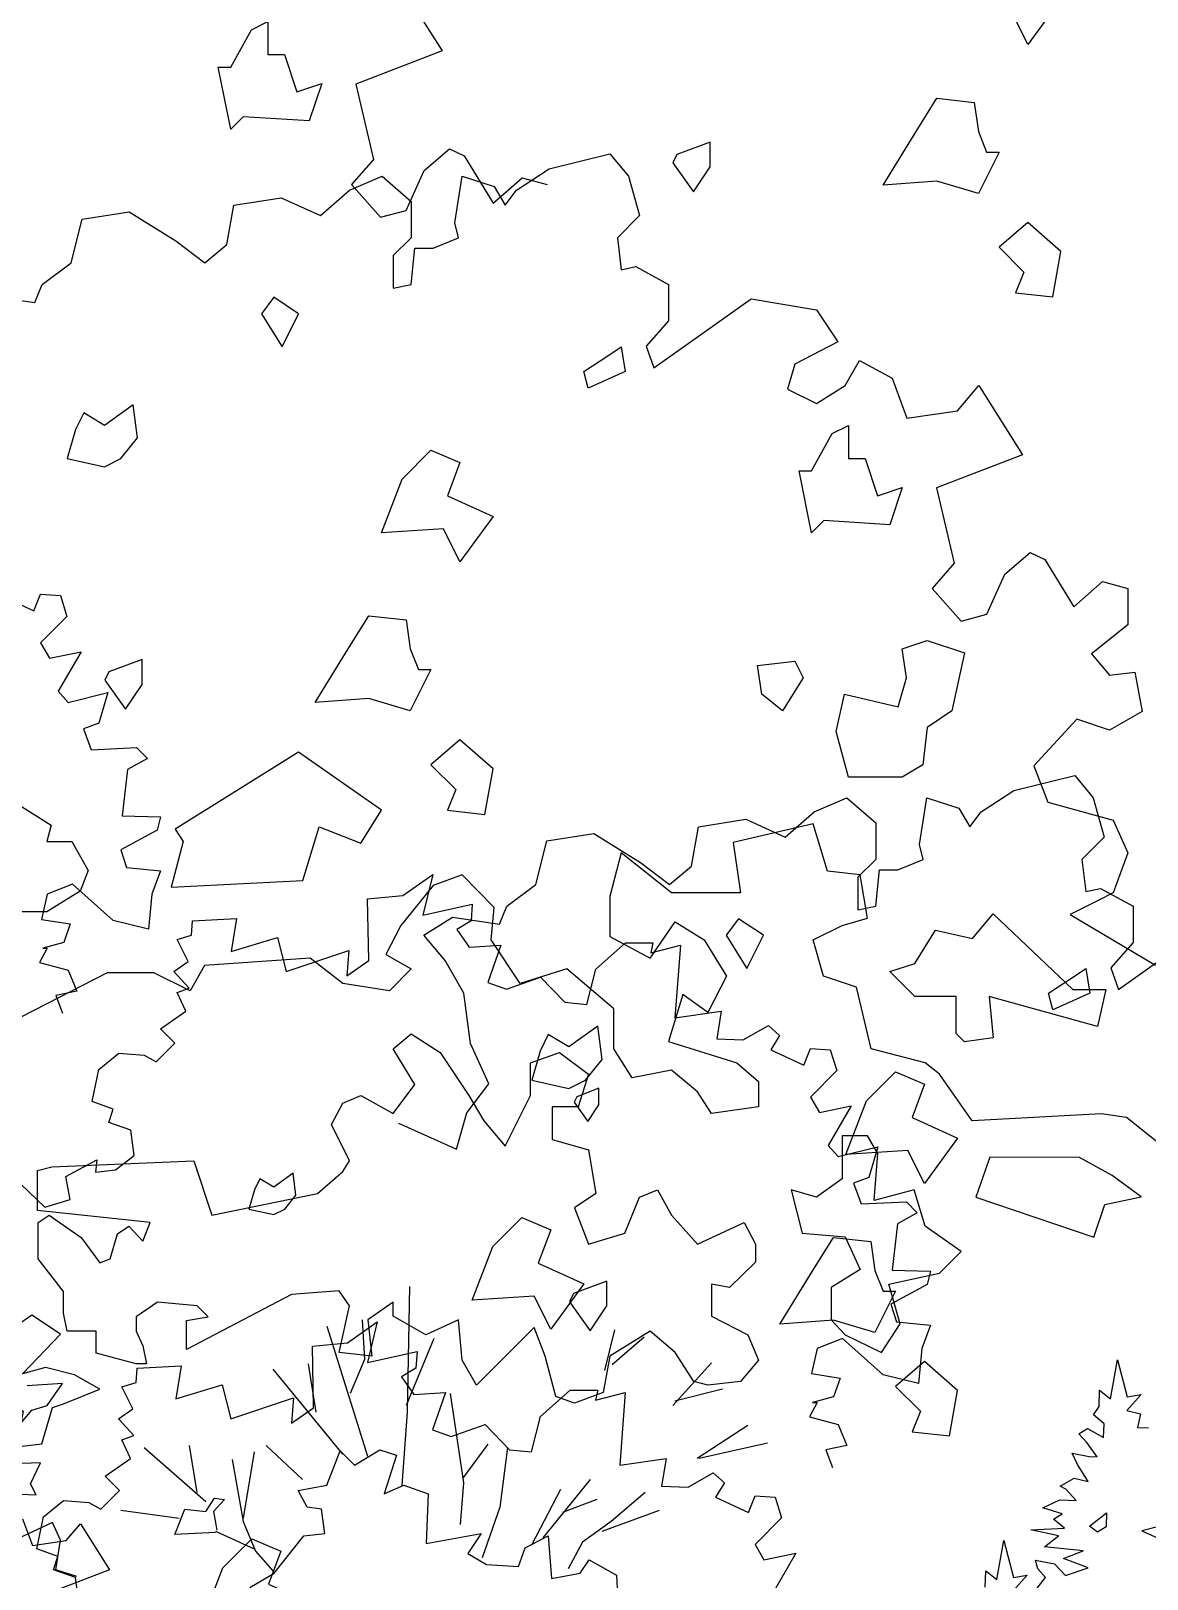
# Model space of a CAD drawing. Header units: inches. Extents: x -11 to 128, y 7 to 56.
# Drawn here: x 66.029 to 66.508, y 22.306 to 22.971 of the extents above; entities that cross this region are included whole.
import ezdxf

# ---------------------------------------------------------------- set-up
doc = ezdxf.new("R2010")
doc.units = ezdxf.units.IN
doc.header["$MEASUREMENT"] = 0
doc.layers.add('CAY', color=94, linetype='Continuous')
doc.layers.add('CAY-3', color=61, linetype='Continuous')
picture_1 = doc.add_image_def('image1.jpg', size_in_pixel=(1680, 1093))

# ---------------------------------------------------------------- blocks, each defined once
blk = doc.blocks.new('A$C76451831')
at = {"layer": 'CAY'}
for p, q in [((1479.9, 1929.8), (1538.3, 1944)), ((1538.3, 1944), (1555.9, 1922.7)), ((1448.6, 1909.2), (1479.9, 1929.8)), ((1288.9, 1909.2), (1320.1, 1922.7)), ((1320.1, 1922.7), (1347.8, 1898.6)), ((1389.7, 1877.9), (1396.8, 1922.7)), ((1396.8, 1922.7), (1427.4, 1912.7)), ((1427.4, 1912.7), (1438, 1895)), ((1555.9, 1922.7), (1566.6, 1885)), ((1178, 1895), (1223.4, 1902.1)), ((1223.4, 1902.1), (1261.1, 1885)), ((1261.1, 1885), (1288.9, 1909.2)), ((1347.8, 1898.6), (1347.8, 1863.8)), ((1438, 1895), (1448.6, 1909.2)), ((1033, 1881.5), (1077.8, 1888.5)), ((1077.8, 1888.5), (1122.6, 1860.8)), ((1171.5, 1857.3), (1178, 1895)), ((1566.6, 1885), (1545.3, 1863.8)), ((1022.3, 1839.6), (1033, 1881.5)), ((1393.2, 1863.8), (1389.7, 1877.9)), ((1122.6, 1860.8), (1150.3, 1839.6)), ((1150.3, 1839.6), (1171.5, 1857.3)), ((1347.8, 1863.8), (1330.7, 1846.6)), ((1347.8, 1818.9), (1351.4, 1853.7)), ((1351.4, 1853.7), (1369, 1853.7)), ((1369, 1853.7), (1393.2, 1863.8)), ((1545.3, 1863.8), (1548.9, 1833.1)), ((994.6, 1818.9), (1022.3, 1839.6)), ((1330.7, 1846.6), (1330.7, 1815.4)), ((1548.9, 1833.1), (1563, 1836)), ((1563, 1836), (1594.3, 1818.9)), ((915, 1791.2), (942.7, 1808.3)), ((942.7, 1808.3), (987.6, 1801.8)), ((987.6, 1801.8), (994.6, 1818.9)), ((1330.7, 1815.4), (1347.8, 1818.9)), ((1594.3, 1818.9), (1594.3, 1784.1)), ((1580.1, 1739.3), (1673.3, 1805.4)), ((935.7, 1767), (915, 1791.2)), ((1594.3, 1784.1), (1573, 1759.9)), ((953.4, 1735.8), (935.7, 1767)), ((1573, 1759.9), (1580.1, 1739.3)), ((959.8, 1687.4), (953.4, 1735.8)), ((977.5, 1649), (959.8, 1687.4)), ((956.3, 1621.3), (977.5, 1649)), ((946.3, 1586.5), (956.3, 1621.3)), ((890.9, 1611.3), (946.3, 1586.5)), ((3075.8, 1456.5), (3117.7, 1390.4)), ((3117.7, 1390.4), (3035.1, 1358.6)), ((3035.1, 1358.6), (3052.2, 1286.6)), ((5943, 1269.4), (5949.7, 1306.8)), ((5949.7, 1306.8), (5958.9, 1271.5)), ((3052.2, 1286.6), (3031, 1262.4)), ((5931.9, 1262.1), (5932.4, 1277.9)), ((5932.4, 1277.9), (5943, 1269.4)), ((5926.6, 1254.1), (5931.9, 1262.1)), ((5972.1, 1273.8), (5958.5, 1258.4)), ((5958.9, 1271.5), (5972.1, 1273.8)), ((5936.7, 1245.6), (5926.6, 1254.1)), ((5936.3, 1232.4), (5936.7, 1245.6)), ((5958.5, 1258.4), (5971.5, 1255.2)), ((5971.5, 1255.2), (5968.8, 1242.2)), ((5912.4, 1236), (5920.7, 1241.1)), ((5920.2, 1227.6), (5912.4, 1236)), ((5920.7, 1241.1), (5936.3, 1232.4)), ((5968.8, 1242.2), (5979.2, 1241.8)), ((5192.6, 1187), (5205.3, 1219.7)), ((5205.3, 1219.7), (5219, 1206)), ((5219, 1206), (5243.2, 1220.8)), ((5243.2, 1220.8), (5259.1, 1215.5)), ((5259.1, 1215.5), (5247.5, 1178.6)), ((5906.3, 1217.6), (5922.5, 1214.3)), ((5911.3, 1206.6), (5906.3, 1217.6)), ((5930.2, 1214.1), (5920.2, 1227.6)), ((5921.6, 1190.3), (5911.3, 1206.6)), ((5922.5, 1214.3), (5930.2, 1214.1)), ((5165.2, 1181.8), (5192.6, 1187)), ((5247.5, 1178.6), (5266.4, 1187)), ((5266.4, 1187), (5289.7, 1178.6)), ((5894.8, 1185.8), (5908.2, 1193.5)), ((5900.1, 1182.9), (5894.8, 1185.8)), ((5908.2, 1193.5), (5921.6, 1190.3)), ((5173.6, 1165.9), (5165.2, 1181.8)), ((5289.7, 1178.6), (5287.5, 1131.1)), ((5878.2, 1165.1), (5894.3, 1172.7)), ((5894.3, 1172.7), (5910.1, 1172.2)), ((5910.1, 1172.2), (5900.1, 1182.9)), ((5187.3, 1163.8), (5173.6, 1165.9)), ((5190.5, 1140.6), (5187.3, 1163.8)), ((5896.6, 1159.5), (5878.2, 1165.1)), ((5888.2, 1154.3), (5896.6, 1159.5)), ((4901.2, 1154.7), (4910.7, 1129.1)), ((4942.9, 1133.8), (4956.7, 1149.9)), ((4956.7, 1149.9), (4984.6, 1105.9)), ((5866.6, 1144.2), (5898.8, 1145.8)), ((5893.1, 1138.3), (5866.6, 1144.2)), ((5898.8, 1145.8), (5888.2, 1154.3)), ((5991.8, 1148), (5973, 1143.2)), ((5973, 1143.2), (5991.3, 1134.9)), ((4910.7, 1129.1), (4942.9, 1133.8)), ((5142, 1102.7), (5170.5, 1138.5)), ((5170.5, 1138.5), (5190.5, 1140.6)), ((5287.5, 1131.1), (5340.3, 1140.6)), ((5340.3, 1140.6), (5327.6, 1121.6)), ((5376.1, 1109), (5382.5, 1126.9)), ((5382.5, 1126.9), (5404.6, 1138.5)), ((5404.6, 1138.5), (5407.8, 1097.4)), ((5879.6, 1127.9), (5893.1, 1138.3)), ((5916.6, 1123.9), (5879.6, 1127.9)), ((5327.6, 1121.6), (5345.5, 1111.1)), ((5435.2, 1102.7), (5443.6, 1115.3)), ((5443.6, 1115.3), (5470, 1100.6)), ((5871, 1115), (5889.4, 1111.7)), ((5873.4, 1106.8), (5871, 1115)), ((5889.4, 1111.7), (5899.9, 1100.4)), ((5897.8, 1116.8), (5916.6, 1123.9)), ((5921.5, 1107.8), (5897.8, 1116.8)), ((4984.6, 1105.9), (4929.6, 1084.7)), ((5118.8, 1089), (5142, 1102.7)), ((5345.5, 1111.1), (5376.1, 1109)), ((5407.8, 1097.4), (5435.2, 1102.7)), ((5470, 1100.6), (5471.1, 1075.2)), ((5872.8, 1088.2), (5880.8, 1098.4)), ((5880.8, 1098.4), (5873.4, 1106.8)), ((5899.9, 1100.4), (5921.5, 1107.8))]:
    blk.add_line(p, q, dxfattribs=at)
for points in [[(4880.5, 2038.4), (4912.1, 2023.7), (4918.4, 2039.5), (4937.4, 2038.4), (4943.7, 2018.4), (4918.4, 1993.1), (4926.9, 1978.3), (4957.4, 1984.6), (4935.3, 1946.7), (4944.8, 1936.1), (4982.8, 1945.6), (4974.3, 1916.1), (4959.6, 1910.8), (4966.9, 1890.8), (5010.2, 1892.9), (5020.7, 1882.3), (5001.7, 1871.8), (4996.5, 1827.5), (5033.4, 1826.4), (5030.2, 1813.8), (4995.4, 1794.8), (5000.7, 1777.9), (5033.4, 1774.7), (5024.9, 1752.6), (5021.8, 1718.9), (4988, 1727.3), (4949, 1762.1), (4924.8, 1752.6), (4919.5, 1728.3), (4946.9, 1724.1), (4940.6, 1706.2), (4920.5, 1700.9), (4924.8, 1700.9), (4917.4, 1687.2), (4944.8, 1679.8), (4953.2, 1659.8), (4933.2, 1655.6), (4939.5, 1638.7)], [(4953.2, 1099.5), (4933.2, 1105.8), (4937.4, 1134.3), (4930, 1151.2), (4896.3, 1135.4)], [(4891, 1178.6), (4914.2, 1177.5), (4908.9, 1188.1), (4918.4, 1208.1), (4882.5, 1207.1)], [(4884.7, 1228.2), (4910, 1258.8), (4924.7, 1263), (4939.5, 1284.1), (4905.7, 1282)], [(4901.5, 1293.6), (4937.4, 1331.5), (4910, 1349.5), (4896.3, 1340)], [(4899.4, 1475), (4922.6, 1452.8), (4946.9, 1460.2), (4942.7, 1482.3), (4972.2, 1498.2), (4971.1, 1486.6), (4990.1, 1488.7), (5008, 1502.4), (5004.9, 1526.6), (4983.8, 1534), (4988, 1546.7), (4968, 1554.1), (4974.3, 1584.7), (4993.3, 1600.5), (5017.5, 1598.4), (5029.1, 1592), (5047.1, 1610), (5033.4, 1623.7), (5057.6, 1640.6), (5049.2, 1658.5), (5060.8, 1662.7), (5046, 1678.5), (5059.7, 1688), (5049.2, 1709.1), (5062.9, 1713.3), (5063.9, 1727), (5106.1, 1729.1), (5100.9, 1697.5), (5145.2, 1711.2), (5153.6, 1678.5), (5213.7, 1698.6), (5211.6, 1674.3), (5232.7, 1689.1), (5231.6, 1748.1), (5265.4, 1751.3), (5293.9, 1771.3), (5284.4, 1732.3), (5331.8, 1742.9), (5330.8, 1727), (5317.1, 1718.6), (5328.7, 1701.7), (5359.3, 1703.8), (5346.6, 1668), (5364.5, 1661.6), (5397.2, 1673.2), (5420.4, 1649), (5441.5, 1646.9), (5450, 1680.6), (5478.4, 1705.9), (5504.8, 1705.9), (5502.7, 1696.5), (5531.2, 1703.8), (5525.9, 1634.2), (5570.2, 1640.6), (5566, 1614.2), (5591.3, 1613.1), (5615.5, 1626.8), (5626.1, 1617.3), (5617.7, 1603.6), (5649.3, 1588.9), (5655.6, 1604.7), (5674.6, 1603.6), (5680.9, 1583.6), (5655.6, 1558.3), (5664.1, 1543.5), (5694.7, 1549.8), (5672.5, 1511.9), (5682, 1501.3), (5720, 1510.8), (5711.5, 1481.3), (5696.8, 1476), (5704.1, 1456), (5747.4, 1458.1), (5757.9, 1447.5), (5738.9, 1437), (5733.7, 1392.7), (5770.6, 1391.6), (5767.4, 1379), (5732.6, 1360), (5737.9, 1343.1), (5770.6, 1340), (5762.2, 1317.8), (5759, 1284.1), (5725.2, 1292.5), (5686.2, 1327.3), (5662, 1317.8), (5656.7, 1293.6), (5684.1, 1289.3), (5677.8, 1271.4), (5657.7, 1266.1), (5662, 1266.1), (5654.6, 1252.4), (5682, 1245), (5690.4, 1225), (5670.4, 1220.8), (5676.7, 1203.9)], [(584.8, 1152.1), (581.7, 1176.4), (560.6, 1183.8), (564.8, 1196.4), (544.7, 1203.8), (551.1, 1234.4), (570.1, 1250.2), (594.3, 1248.1), (605.9, 1241.8), (623.8, 1259.7), (610.1, 1273.4), (634.4, 1290.3), (625.9, 1308.2), (637.6, 1312.5), (622.8, 1328.3), (636.5, 1337.8), (625.9, 1358.9), (639.7, 1363.1), (640.7, 1376.8), (682.9, 1378.9), (677.6, 1347.3), (721.9, 1361), (730.4, 1328.3), (790.5, 1348.3), (788.4, 1324.1), (809.5, 1338.8), (808.4, 1397.9), (842.2, 1401.1), (870.6, 1421.1), (861.1, 1382.1), (908.6, 1392.6), (907.6, 1376.8), (893.8, 1368.4), (905.4, 1351.5), (936, 1353.6), (923.4, 1317.7), (941.3, 1311.4), (974, 1323), (997.2, 1298.7), (1018.3, 1296.6), (1026.7, 1330.4), (1055.2, 1355.7), (1081.6, 1355.7), (1079.5, 1346.2), (1107.9, 1353.6), (1102.7, 1284), (1147, 1290.3), (1142.7, 1263.9), (1168.1, 1262.9), (1192.3, 1276.6), (1202.9, 1267.1), (1194.4, 1253.4), (1226.1, 1238.6), (1232.4, 1254.5), (1251.4, 1253.4), (1257.7, 1233.4), (1232.4, 1208), (1240.8, 1193.3), (1271.4, 1199.6), (1249.3, 1161.6)], [(5271.7, 1376.9), (5269.6, 1256.6), (5264.3, 1187)], [(5192.6, 1338.9), (5231.6, 1214.5)], [(5226.4, 1345.2), (5228.5, 1307.3), (5214.8, 1274.6)], [(5467.9, 1335.7), (5458.4, 1296.7)], [(5294.9, 1327.3), (5268.6, 1263)], [(5496.4, 1328.4), (5465.8, 1302)], [(5560.7, 1304.1), (5523.8, 1263)], [(5140.9, 1297.8), (5207.4, 1216.6)], [(5174.7, 1303.1), (5182.1, 1256.6)], [(5310.7, 1274.6), (5323.4, 1189.1), (5320.2, 1149.1)], [(5571.3, 1278.8), (5525.9, 1267.2)], [(5595.5, 1244), (5547, 1212.3)], [(5017.5, 1222.9), (5076.6, 1171.2)], [(5060.8, 1225), (5068.2, 1179.7)], [(5123, 1218.7), (5112.5, 1155.4)], [(5134.6, 1225), (5169.4, 1192.3)], [(5346.6, 1226.1), (5322.3, 1193.4)], [(5365.6, 1222.9), (5358.2, 1165.9), (5341.3, 1117.4)], [(5614.5, 1227.1), (5549.1, 1212.3)], [(1452.6, 1167.1), (1453.1, 1182.9), (1463.7, 1174.4), (1470.5, 1211.8), (1479.7, 1176.6), (1492.9, 1178.8), (1479.2, 1163.4)], [(5101.9, 1211.3), (5112.5, 1152.2), (5124.1, 1123.8), (5140.9, 1104.8)], [(5444.7, 1192.3), (5399.3, 1136.4)], [(5086.1, 1141.7), (5047.1, 1139.6), (5056.6, 1163.8), (5076.6, 1161.7), (5085, 1174.4), (5094.5, 1173.3), (5084, 1161.7), (5087.2, 1143.8)], [(5416.2, 1182.8), (5388.8, 1130.1)], [(5451, 1173.3), (5418.3, 1160.7)], [(5497.4, 1179.7), (5464.7, 1152.2), (5437.3, 1132.2), (5423.6, 1106.9)], [(4995.4, 1162.8), (5051.3, 1155.4)], [(5456.3, 1142.7), (5511.1, 1162.8)], [(5086.1, 1142.7), (5123, 1125.9)]]:
    blk.add_lwpolyline(points, dxfattribs=at)
for points in [[(1240.2, 1791.1), (1216.4, 1806.9), (1204.5, 1791.1), (1224.3, 1759.4)], [(1537.1, 1751.5), (1548.9, 1759.4), (1552.9, 1735.6), (1517.3, 1719.8), (1513.3, 1735.6)], [(1085.8, 1672.3), (1081.8, 1704), (1054.1, 1684.2), (1034.3, 1696), (1026.4, 1680.2), (1018.5, 1652.5), (1054.1, 1644.6), (1069.9, 1652.5)], [(1339.1, 1632.7), (1366.8, 1660.4), (1394.5, 1648.5), (1382.7, 1616.8), (1426.2, 1597), (1394.5, 1553.5), (1378.7, 1585.2), (1319.3, 1581.2)], [(5431.9, 1558.7), (5429.3, 1553.4), (5442.5, 1535), (5453, 1550.8), (5453, 1566.7)], [(1287.7, 1470.3), (1307.5, 1502), (1343.1, 1498), (1347, 1470.3), (1355, 1450.5), (1366.8, 1450.5), (1347, 1410.9), (1307.5, 1422.8), (1256, 1418.8)], [(3623.3, 1475.7), (3651, 1503.4), (3678.7, 1491.5), (3666.8, 1459.8), (3710.3, 1440), (3678.7, 1396.5), (3662.8, 1428.1), (3603.5, 1424.2)], [(5162.8, 1464.3), (5160.2, 1485.4), (5141.7, 1472.2), (5128.5, 1480.1), (5123.3, 1469.6), (5118, 1451.1), (5141.7, 1445.8), (5152.3, 1451.1)], [(1058.5, 1448.2), (1054.5, 1440.3), (1074.3, 1412.6), (1090.2, 1436.3), (1090.2, 1460.1)], [(5351.5, 1415.3), (5379.2, 1443), (5406.9, 1431.1), (5395, 1399.4), (5438.6, 1379.6), (5406.9, 1336.1), (5391, 1367.8), (5331.7, 1363.8)], [(2935.2, 1410.5), (2951, 1418.5), (2951, 1386.8), (2966.9, 1386.8), (2978.8, 1351.1), (3002.5, 1359.1), (2990.6, 1323.4), (2927.3, 1327.4), (2915.4, 1315.5), (2903.5, 1374.9), (2915.4, 1374.9)], [(1418.3, 1311.9), (1426.2, 1355.4), (1394.5, 1383.2), (1366.8, 1359.4), (1390.6, 1335.6), (1382.7, 1315.8)], [(3571.8, 1313.3), (3591.6, 1345), (3627.2, 1341), (3631.2, 1313.3), (3639.1, 1293.5), (3651, 1293.5), (3631.2, 1253.9), (3591.6, 1265.8), (3540.1, 1261.8)], [(3342.6, 1291.2), (3338.7, 1283.3), (3358.5, 1255.6), (3374.3, 1279.3), (3374.3, 1303.1)], [(3702.4, 1154.9), (3710.3, 1198.4), (3678.7, 1226.2), (3651, 1202.4), (3674.7, 1178.6), (3666.8, 1158.8)], [(722.8, 1185.8), (750.5, 1213.5), (778.2, 1201.7), (766.3, 1170), (809.9, 1150.2), (778.2, 1106.6), (762.4, 1138.3), (703, 1134.3)], [(5922.9, 1147.7), (5939.2, 1160.3), (5938.7, 1147.1), (5930.4, 1142)]]:
    blk.add_lwpolyline(points, close=True, dxfattribs=at)
at = {"layer": 'CAY-3'}
for p, q in [((3100.6, 1276), (3124.7, 1296.6)), ((3124.7, 1296.6), (3138.9, 1290.1)), ((3138.9, 1290.1), (3166.6, 1244.7)), ((3220.2, 1277.6), (3278.5, 1291.8)), ((3278.5, 1291.8), (3296.2, 1270.6)), ((3083.5, 1237.6), (3100.6, 1276)), ((3188.9, 1257), (3220.2, 1277.6)), ((3029.1, 1257), (3060.4, 1270.6)), ((3031, 1262.4), (3058.7, 1231.2)), ((3060.4, 1270.6), (3088.1, 1246.4)), ((3130, 1225.7), (3137, 1270.6)), ((3137, 1270.6), (3167.7, 1260.5)), ((3166.6, 1244.7), (3194.3, 1268.9)), ((3167.7, 1260.5), (3178.3, 1242.8)), ((3194.3, 1268.9), (3218.5, 1262.4)), ((3296.2, 1270.6), (3306.9, 1232.8)), ((2918.3, 1242.8), (2963.7, 1249.9)), ((2963.7, 1249.9), (3001.4, 1232.8)), ((3001.4, 1232.8), (3029.1, 1257)), ((3088.1, 1246.4), (3088.1, 1211.6)), ((3178.3, 1242.8), (3188.9, 1257)), ((2773.2, 1229.3), (2818.1, 1236.4)), ((2818.1, 1236.4), (2862.9, 1208.6)), ((2911.8, 1205.1), (2918.3, 1242.8)), ((3058.7, 1231.2), (3083.5, 1237.6)), ((3306.9, 1232.8), (3285.6, 1211.6)), ((2762.6, 1187.4), (2773.2, 1229.3)), ((3133.5, 1211.6), (3130, 1225.7)), ((2862.9, 1208.6), (2890.6, 1187.4)), ((2890.6, 1187.4), (2911.8, 1205.1)), ((3088.1, 1211.6), (3071, 1194.5)), ((3088.1, 1166.8), (3091.6, 1201.6)), ((3091.6, 1201.6), (3109.3, 1201.6)), ((3109.3, 1201.6), (3133.5, 1211.6)), ((3285.6, 1211.6), (3289.2, 1180.9)), ((2734.9, 1166.8), (2762.6, 1187.4)), ((3071, 1194.5), (3071, 1163.2)), ((3289.2, 1180.9), (3303.3, 1183.9)), ((3303.3, 1183.9), (3334.6, 1166.8)), ((2683, 1156.1), (2727.8, 1149.6)), ((2727.8, 1149.6), (2734.9, 1166.8)), ((3071, 1163.2), (3088.1, 1166.8)), ((3334.6, 1166.8), (3334.6, 1131.9)), ((3320.4, 1087.1), (3413.6, 1153.2)), ((3413.6, 1153.2), (3476.1, 1142.6)), ((3476.1, 1142.6), (3496.7, 1111.9)), ((3334.6, 1131.9), (3313.3, 1107.8)), ((3496.7, 1111.9), (3455.4, 1090.7)), ((3313.3, 1107.8), (3320.4, 1087.1)), ((3455.4, 1090.7), (3448.4, 1066.5)), ((3503.8, 1070), (3517.3, 1094.2)), ((3517.3, 1094.2), (3548.6, 1077.1)), ((3476.1, 1052.9), (3503.8, 1070)), ((3548.6, 1077.1), (3562.7, 1038.8)), ((3611.1, 1045.8), (3631.7, 1070)), ((3631.7, 1070), (3673.6, 1003.9)), ((3448.4, 1066.5), (3476.1, 1052.9)), ((3562.7, 1038.8), (3611.1, 1045.8)), ((3673.6, 1003.9), (3591, 972.1)), ((3591, 972.1), (3608.1, 900.1)), ((3656.5, 889.5), (3680.7, 910.2)), ((3680.7, 910.2), (3694.8, 903.7)), ((3608.1, 900.1), (3586.9, 875.9)), ((3639.4, 851.2), (3656.5, 889.5)), ((3694.8, 903.7), (3722.5, 858.3)), ((3586.9, 875.9), (3614.6, 844.7)), ((3722.5, 858.3), (3750.2, 882.4)), ((3750.2, 882.4), (3774.4, 875.9)), ((3774.4, 875.9), (3774.4, 841.1)), ((3614.6, 844.7), (3639.4, 851.2)), ((3774.4, 841.1), (3739.6, 813.4)), ((3739.6, 813.4), (3756.7, 792.8)), ((3756.7, 792.8), (3780.9, 795.7)), ((3780.9, 795.7), (3788, 758)), ((3788, 758), (3756.7, 740.3)), ((3725.5, 750.9), (3684.2, 706.1)), ((3756.7, 740.3), (3725.5, 750.9)), ((3684.2, 706.1), (3697.8, 671.3)), ((3697.8, 671.3), (3760.3, 654.2)), ((3760.3, 654.2), (3774.4, 622.9)), ((3473.1, 650.6), (3396.5, 632.9)), ((3486.7, 605.2), (3473.1, 650.6)), ((3289.2, 622.9), (3278.5, 581)), ((3337.5, 584.6), (3289.2, 622.9)), ((3396.5, 632.9), (3403.5, 584.6)), ((3774.4, 622.9), (3760.3, 584.6)), ((3137, 601.7), (3109.3, 591.6)), ((3167.7, 570.4), (3137, 601.7)), ((3517.9, 601.7), (3486.7, 605.2)), ((3525, 560.4), (3517.9, 601.7)), ((3109.3, 591.6), (3078.1, 553.3)), ((3278.5, 581), (3278.5, 542.7)), ((3403.5, 584.6), (3337.5, 584.6)), ((3760.3, 584.6), (3746.7, 577.5)), ((3164.8, 539.7), (3167.7, 570.4)), ((3746.7, 577.5), (3719, 563.9)), ((3719, 563.9), (3800.7, 515.2)), ((3078.1, 553.3), (3063.9, 525.6)), ((3316.9, 522), (3341, 556.8)), ((3341, 556.8), (3368.8, 539.7)), ((3473.1, 539.7), (3500.8, 553.3)), ((3500.8, 553.3), (3525, 560.4)), ((3192.5, 497.8), (3164.8, 539.7)), ((3278.5, 542.7), (3316.9, 522)), ((3368.8, 539.7), (3390, 504.9)), ((3483.1, 504.9), (3473.1, 539.7)), ((2991.4, 522), (2890.2, 514.9)), ((3022.7, 497.8), (2991.4, 522)), ((3063.9, 525.6), (3088.1, 512)), ((2797, 507.9), (2685, 450.4)), ((2841.8, 507.9), (2797, 507.9)), ((2876.6, 490.8), (2841.8, 507.9)), ((2890.2, 514.9), (2876.6, 490.8)), ((3088.1, 512), (3067.5, 490.8)), ((3237.3, 512), (3192.5, 497.8)), ((3282.1, 473.7), (3237.3, 512)), ((3390, 504.9), (3372.3, 470.1)), ((3514.4, 494.3), (3483.1, 504.9)), ((3067.5, 490.8), (3022.7, 497.8)), ((3528.5, 435.3), (3514.4, 494.3)), ((3348.1, 487.2), (3334.6, 442.4)), ((3372.3, 470.1), (3348.1, 487.2)), ((3282.1, 435.3), (3282.1, 473.7)), ((3071, 435.3), (3088.1, 449.5)), ((3088.1, 449.5), (3115.8, 431.8)), ((3091.6, 401.1), (3071, 435.3)), ((3115.8, 431.8), (3143.5, 390.5)), ((3202.5, 421.8), (3230.2, 431.8)), ((3230.2, 431.8), (3257.9, 411.1)), ((3299.8, 407.6), (3282.1, 435.3)), ((3334.6, 442.4), (3400, 421.8)), ((3580.4, 421.8), (3528.5, 435.3)), ((3202.5, 390.5), (3202.5, 421.8)), ((3400, 421.8), (3420.6, 404.1)), ((3594, 411.1), (3580.4, 421.8)), ((3071, 373.4), (3091.6, 401.1)), ((3257.9, 411.1), (3247.9, 379.9)), ((3337.5, 414.7), (3299.8, 407.6)), ((3362.3, 394), (3337.5, 414.7)), ((3420.6, 404.1), (3420.6, 379.9)), ((3625.2, 366.3), (3594, 411.1)), ((3022.7, 383.4), (3039.8, 390.5)), ((3039.8, 390.5), (3071, 373.4)), ((3143.5, 390.5), (3157.7, 366.3)), ((3178.3, 342.1), (3202.5, 390.5)), ((3375.8, 373.4), (3362.3, 394)), ((3012, 362.8), (3022.7, 383.4)), ((3223.1, 379.9), (3223.1, 348.6)), ((3247.9, 379.9), (3223.1, 379.9)), ((3420.6, 379.9), (3375.8, 373.4)), ((3748.8, 373.1), (3625.2, 366.3)), ((3773, 369.5), (3748.8, 373.1)), ((3029.1, 328), (3012, 362.8)), ((3157.7, 366.3), (3178.3, 342.1)), ((3807.8, 341.8), (3773, 369.5)), ((3223.1, 348.6), (3257.9, 338.6)), ((2744, 322.4), (2880.2, 328)), ((2880.2, 328), (2897.3, 276)), ((3022.7, 317.9), (3029.1, 328)), ((3257.9, 338.6), (3265, 296.7)), ((2730.4, 318.9), (2744, 322.4)), ((2730.4, 280.5), (2730.4, 318.9)), ((2998.5, 296.7), (3022.7, 317.9)), ((2897.3, 276), (2998.5, 296.7)), ((3265, 296.7), (3244.4, 283.1)), ((3306.9, 293.2), (3323.9, 300.2)), ((3323.9, 300.2), (3337.5, 276.1)), ((3244.4, 283.1), (3257.9, 248.3)), ((3292.7, 259), (3306.9, 293.2)), ((2838.3, 269), (2730.4, 280.5)), ((2731, 269), (2741.6, 276)), ((2731, 234.2), (2731, 269)), ((2741.6, 276), (2772.3, 254.8)), ((2831.2, 251.3), (2838.3, 269)), ((3337.5, 276.1), (3362.3, 248.3)), ((3362.3, 248.3), (3407.1, 269)), ((3407.1, 269), (3417.7, 248.3)), ((2772.3, 254.8), (2790, 230.6)), ((2800, 234.2), (2807.1, 258.3)), ((2807.1, 258.3), (2817.7, 265.4)), ((2817.7, 265.4), (2831.2, 251.3)), ((3257.9, 248.3), (3292.7, 259)), ((3417.7, 248.3), (3417.7, 231.2)), ((2755.2, 202.9), (2731, 234.2)), ((2790, 230.6), (2800, 234.2)), ((3417.7, 231.2), (3392.9, 207)), ((3375.8, 210), (3375.8, 179.3)), ((3392.9, 207), (3375.8, 210)), ((2755.2, 182.3), (2755.2, 202.9)), ((2845.4, 192.9), (2824.7, 178.7)), ((2883.1, 189.3), (2845.4, 192.9)), ((2973.7, 200), (2873.1, 147.5)), ((3019.1, 203.5), (2973.7, 200)), ((3029.1, 189.3), (3019.1, 203.5)), ((3071, 192.9), (3046.8, 175.8)), ((3071, 179.3), (3071, 192.9)), ((2758.7, 165.1), (2755.2, 182.3)), ((2824.7, 178.7), (2824.7, 165.1)), ((2873.1, 175.2), (2893.7, 178.7)), ((2893.7, 178.7), (2883.1, 189.3)), ((3019.1, 144.5), (3029.1, 189.3)), ((3102.3, 161.6), (3071, 179.3)), ((3375.8, 179.3), (3410.6, 161.6)), ((2786.4, 165.1), (2758.7, 165.1)), ((2786.4, 143.9), (2786.4, 165.1)), ((2824.7, 165.1), (2831.2, 151)), ((2873.1, 147.5), (2873.1, 175.2)), ((3046.8, 175.8), (3050.4, 141)), ((3133.5, 175.8), (3102.3, 161.6)), ((3137, 137.4), (3133.5, 175.8)), ((3206, 168.7), (3181.9, 144.5)), ((3216.6, 141), (3206, 168.7)), ((3316.9, 165.2), (3278.5, 141)), ((3341, 144.5), (3316.9, 165.2)), ((2831.2, 151), (2834.8, 133.9)), ((3410.6, 161.6), (3420.6, 137.4)), ((2824.7, 133.9), (2786.4, 143.9)), ((2834.8, 133.9), (2824.7, 133.9)), ((3050.4, 141), (3019.1, 144.5)), ((3150.6, 113.3), (3137, 137.4)), ((3181.9, 144.5), (3150.6, 113.3)), ((3226.7, 102.6), (3216.6, 141)), ((3278.5, 141), (3272.1, 106.2)), ((3358.7, 116.8), (3341, 144.5)), ((3420.6, 137.4), (3403.5, 116.8)), ((3272.1, 106.2), (3244.4, 96.1)), ((3372.3, 113.3), (3358.7, 116.8)), ((3403.5, 116.8), (3372.3, 113.3)), ((3244.4, 96.1), (3226.7, 102.6))]:
    blk.add_line(p, q, dxfattribs=at)
for points in [[(2980.4, 1138.9), (2956.7, 1154.8), (2944.8, 1138.9), (2964.6, 1107.2)], [(3277.4, 1099.3), (3289.2, 1107.2), (3293.2, 1083.5), (3257.6, 1067.6), (3253.6, 1083.5)], [(2826, 1020.1), (2822.1, 1051.8), (2794.4, 1032), (2774.6, 1043.9), (2766.7, 1028), (2758.7, 1000.3), (2794.4, 992.4), (2810.2, 1000.3)], [(3491.1, 1024.1), (3507, 1032), (3507, 1000.3), (3522.8, 1000.3), (3534.7, 964.7), (3558.4, 972.6), (3546.6, 936.9), (3483.2, 940.9), (3471.3, 929), (3459.5, 988.4), (3471.3, 988.4)], [(3079.4, 980.5), (3107.1, 1008.2), (3134.8, 996.3), (3123, 964.7), (3166.5, 944.9), (3134.8, 901.3), (3119, 933), (3059.6, 929)], [(3027.9, 818.1), (3047.7, 849.8), (3083.4, 845.8), (3087.3, 818.1), (3095.2, 798.3), (3107.1, 798.3), (3087.3, 758.7), (3047.7, 770.6), (2996.3, 766.6)], [(3495.1, 738.9), (3503, 774.6), (3554.5, 762.7), (3562.4, 790.4), (3558.4, 818.1), (3582.2, 826), (3617.8, 814.2), (3605.9, 758.7), (3582.2, 742.9), (3578.2, 707.2), (3558.4, 695.3), (3507, 695.3)], [(2798.8, 796), (2794.8, 788.1), (2814.6, 760.4), (2830.5, 784.1), (2830.5, 807.9)], [(3423.8, 774.6), (3419.9, 802.3), (3455.5, 806.2), (3463.4, 790.4), (3443.6, 758.7)], [(3158.6, 659.7), (3166.5, 703.3), (3134.8, 731), (3107.1, 707.2), (3130.9, 683.5), (3123, 663.7)], [(3039.8, 632), (3059.6, 663.7), (2980.4, 719.1), (2862.1, 645.5), (2870, 633.6), (2858.2, 590.1), (2984.4, 596.3), (3000.2, 647.8)], [(2739.4, 633.6), (2763.2, 633.6), (2779, 605.9), (2771.1, 586.1), (2739.4, 566.3), (2691.9, 566.3), (2672.1, 590.1), (2668.1, 617.8), (2699.8, 617.8), (2703.8, 641.6), (2711.7, 669.3), (2743.4, 649.5)], [(3570.3, 517.1), (3590.1, 548.8), (3625.7, 540.9), (3645.5, 564.6), (3721.6, 492.2), (3753.2, 492.2), (3745.3, 456.6), (3641.6, 485.4), (3645.5, 445.8), (3617.8, 441.9), (3609.9, 449.8), (3609.9, 485.4), (3570.3, 485.4), (3546.6, 509.2)], [(3535, 335), (3525, 352.1), (3500.8, 352.1), (3500.8, 310.9), (3476.1, 293.2), (3451.9, 300.2), (3462.5, 259), (3503.8, 255.4), (3517.9, 224.1), (3490.2, 207), (3490.2, 175.8), (3503.8, 161.6), (3538.6, 144.5), (3556.3, 172.2), (3545.6, 210), (3594, 220.6), (3614.6, 241.3), (3580.4, 265.4), (3569.8, 300.2), (3531.5, 290.2)], [(3728.2, 331.2), (3642.3, 331.5), (3628.8, 293.2), (3741.7, 255.1), (3752.3, 286.4), (3787.1, 293.5), (3759.4, 314.1)], [(2765.8, 123.3), (2738.1, 130.3), (2699.7, 119.7), (2699.7, 99.1), (2716.8, 88.5), (2710.4, 54.3), (2734.5, 57.2), (2744.6, 92), (2755.2, 95.5), (2790, 109.7)]]:
    blk.add_lwpolyline(points, close=True, dxfattribs=at)

msp = doc.modelspace()

# ---------------------------------------------------------------- linework, layer by layer
msp.add_arc((64.58243, 28.13721), 5.35211, 234.2909, 297.59272)

# ---------------------------------------------------------------- block references
at = {"layer": 'CAY', "xscale": 0.0004489089019145984, "yscale": 0.0004489089019145984, "zscale": 0.0004489089019145984}
for p in [(64.80582, 22.33817), (63.82489, 21.8133), (65.78675, 21.77831)]:
    msp.add_blockref('A$C76451831', p, dxfattribs=at)

# ---------------------------------------------------------------- pictures from other files: only their frames are drawn
image = msp.add_image(picture_1, insert=(12.49661, 7.37723), size_in_units=(74.4025, 48.40591))
image.dxf.flags = 6

doc.saveas('drawing.dxf')
